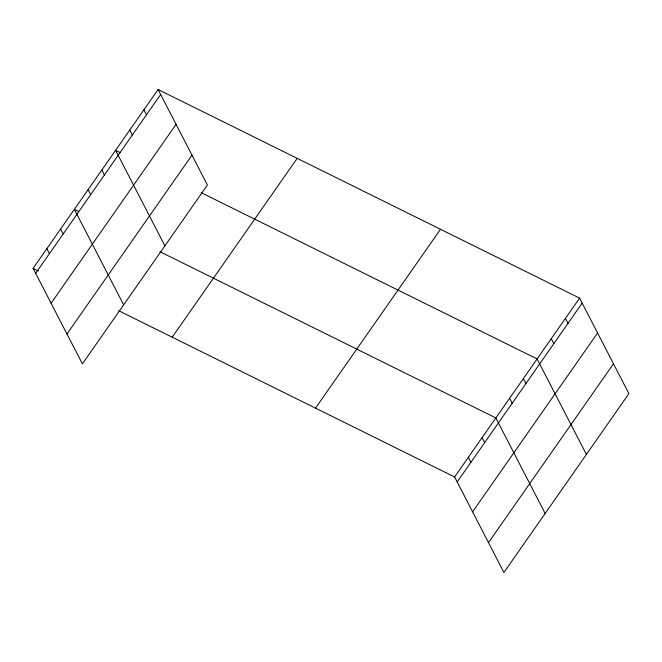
<?xml version="1.0" encoding="UTF-8"?>
<svg xmlns="http://www.w3.org/2000/svg" width="662" height="662" viewBox="0 0 662 662"><rect width="100%" height="100%" fill="white"/><g stroke="black" fill="none" stroke-linecap="round" stroke-linejoin="round"><path stroke-width="0.99" d="M158.094 89.511L207.396 185.029L82.402 363.877L33.1 268.358L158.094 89.511L579.598 298.123L628.9 393.642L503.906 572.489L454.604 476.971L118.697 310.718M35.674 273.34L160.667 94.492M51.09 303.213L176.084 124.365M66.978 333.996L191.98 155.148M172.194 337.198L297.188 158.35M315.509 408.131L440.503 229.284M454.604 476.971L579.598 298.123M457.177 481.953L582.171 303.105M472.594 511.834L597.587 332.986M488.482 542.617L613.475 363.769M120.054 152.525L115.593 150.315L164.896 245.834M201.198 192.683L537.097 358.936L586.4 454.455M78.803 211.542L74.351 209.333L123.653 304.859M159.947 251.701L495.855 417.954L545.149 513.472M33.1 268.358L38.454 271.006M565.431 318.397L568.004 323.379M551.264 338.663L553.837 343.644M523.352 378.606L525.926 383.588M509.599 398.276L512.173 403.257M482.102 437.623L484.675 442.605M468.357 457.301L470.922 462.283M143.927 109.776L146.501 114.758M129.76 130.05L132.334 135.031M101.849 169.993L104.422 174.975M88.096 189.663L90.669 194.645M60.598 229.011L63.171 233.992M46.853 248.68L49.418 253.662"/></g></svg>
